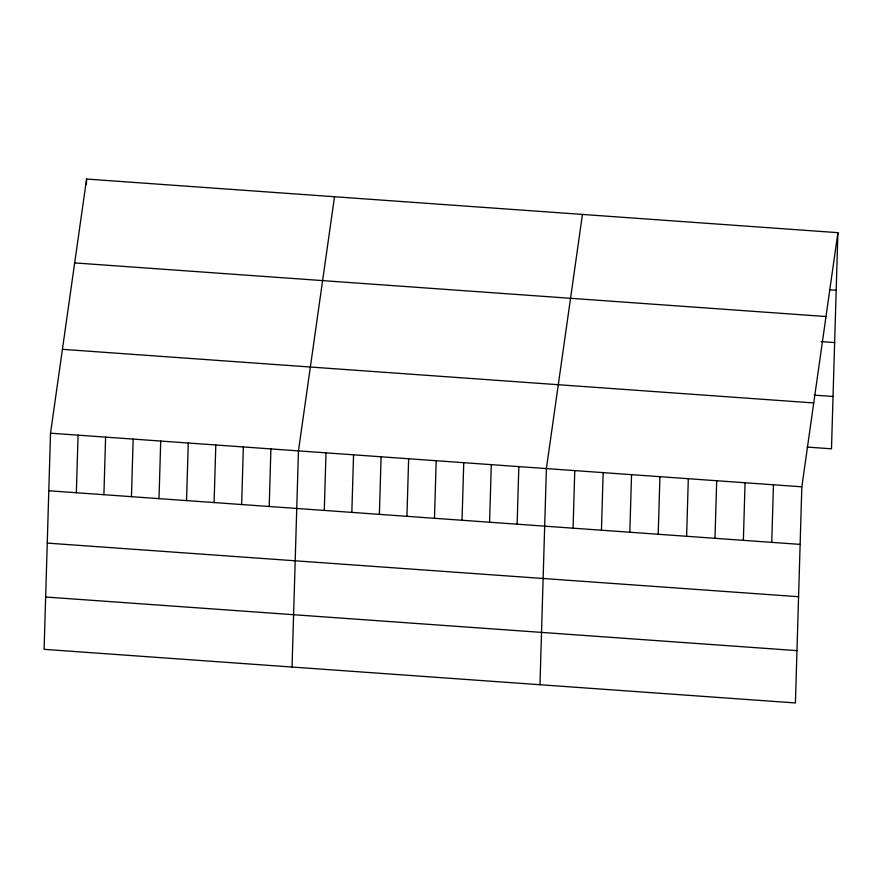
<?xml version="1.0" encoding="UTF-8"?>
<svg xmlns="http://www.w3.org/2000/svg" width="882" height="882" viewBox="0 0 882 882"><rect width="100%" height="100%" fill="white"/><g stroke="black" fill="none" stroke-linecap="round" stroke-linejoin="round"><path stroke-width="1.32" d="M50.517 433.194L44.1 649.339L795.421 702.954L801.837 486.809L837.9 232.661L86.579 179.046L50.517 433.194L801.837 486.809M76.359 492.74L78.068 435.157M86.414 184.525L86.579 179.046M103.9 494.703L105.608 437.119M131.451 496.665L133.16 439.093M159.003 498.639L160.711 441.055M186.554 500.601L188.263 443.018M214.094 502.564L215.803 444.991M241.646 504.537L243.355 446.953M269.197 506.5L270.906 448.916M292.041 667.035L298.458 450.889L334.51 196.741M324.289 510.435L325.998 452.852M351.841 512.398L353.55 454.814M379.392 514.36L381.101 456.788M406.933 516.323L408.642 458.75M434.484 518.296L436.193 460.713M462.036 520.259L463.745 462.686M489.587 522.221L491.296 464.649M517.128 524.195L518.837 466.611M539.971 684.719L546.388 468.585L582.451 214.436M573.068 528.186L574.777 470.602M601.447 530.214L603.156 472.631M629.836 532.232L631.545 474.659M658.215 534.26L659.923 476.677M686.604 536.289L688.313 478.706M714.982 538.307L716.691 480.734M743.361 540.335L745.069 482.763M771.75 542.364L773.459 484.78M837.9 232.661L831.483 448.806L807.151 447.075M829.433 289.759L836.191 290.244M74.672 262.913L826.004 316.528M821.12 341.599L834.637 342.569M814.119 395.125L833.038 396.481M62.413 349.327L813.744 402.942M48.808 490.767L800.128 544.392M47.253 543.103L798.574 596.717M45.655 597.015L796.975 650.629"/></g></svg>
